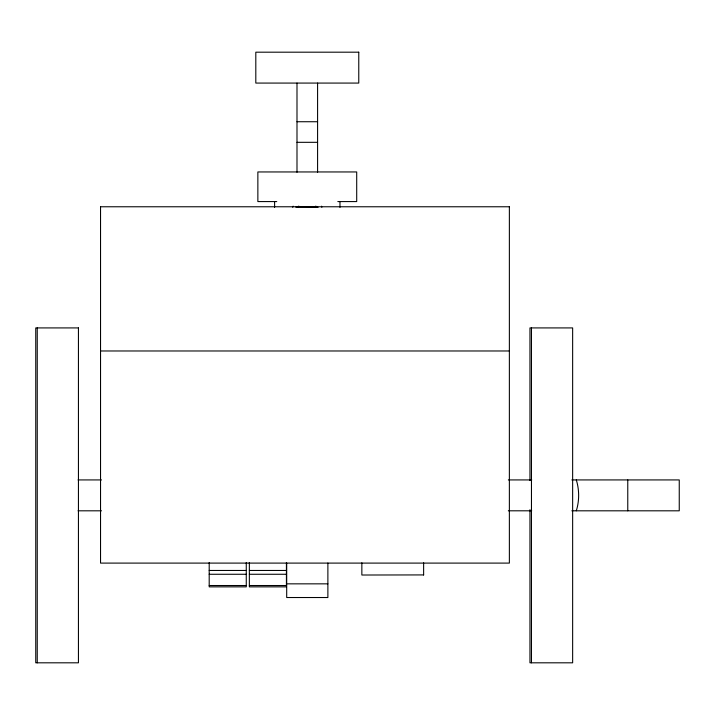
<?xml version="1.0" encoding="UTF-8"?>
<svg xmlns="http://www.w3.org/2000/svg" width="715" height="715" viewBox="0 0 715 715"><rect width="100%" height="100%" fill="white"/><g stroke="black" fill="none" stroke-linecap="round" stroke-linejoin="round"><path stroke-width="1.07" d="M576.299 510.796C579.454 500.858 579.373 489.695 576.299 479.944M423.629 574.923L361.853 575.021L361.853 562.821M296.993 121.729L317.585 121.729M296.993 142.321L317.585 142.321M276.759 201.576L257.865 201.576L257.865 171.949L356.705 171.949L356.705 201.576L337.811 201.576M100.538 206.769L509.366 206.769M100.538 350.976L509.366 350.976M78.051 479.926L101.485 479.926M508.338 479.926L531.737 479.926M571.83 479.926L679.25 479.926L679.25 510.814L571.83 510.814M78.051 510.814L101.485 510.814M508.32 510.805L531.719 510.805M209.2 570.463L246.264 570.463M249.356 570.463L286.42 570.463M209.2 574.27L246.264 574.27M249.356 574.27L286.42 574.27M327.881 583.842L286.697 583.842L286.697 563.045M209.2 585.522L246.264 585.522M249.356 585.522L286.42 585.522M627.77 479.926L627.77 510.814M531.46 327.917L531.46 662.814M529.958 480.543L529.958 327.917L572.644 327.917L572.644 662.814L529.958 662.814L529.958 509.706M509.366 206.733L509.366 563.098L100.538 563.098L100.538 206.733M423.629 562.821L423.629 575.003M339.974 201.576L339.974 207.386M327.881 563.045L327.881 597.525L286.697 597.525L286.697 584.316M317.585 83.074L317.585 172.261M296.993 83.074L296.993 172.261M286.42 562.562L286.42 586.863L249.356 586.863L249.356 562.562M274.596 201.576L274.596 207.386M246.264 562.562L246.264 586.863L209.2 586.863L209.2 562.562M37.252 327.917L37.252 662.814M298.012 207.404A10.296 10.296 0 0 1 298.781 206.072M315.798 206.072A10.296 10.296 0 0 1 316.566 207.404M292.73 207.27A15.274 15.274 0 0 1 293.123 206.17M321.455 206.17A15.274 15.274 0 0 1 321.848 207.27M295.822 207.136A49.389 2.806 0.4 0 1 318.077 207.296M358.769 52.186L255.809 52.186L255.809 83.074L358.769 83.074L358.769 52.186M78.436 327.917L35.75 327.917L35.75 662.814L78.436 662.814L78.436 327.917"/></g></svg>
